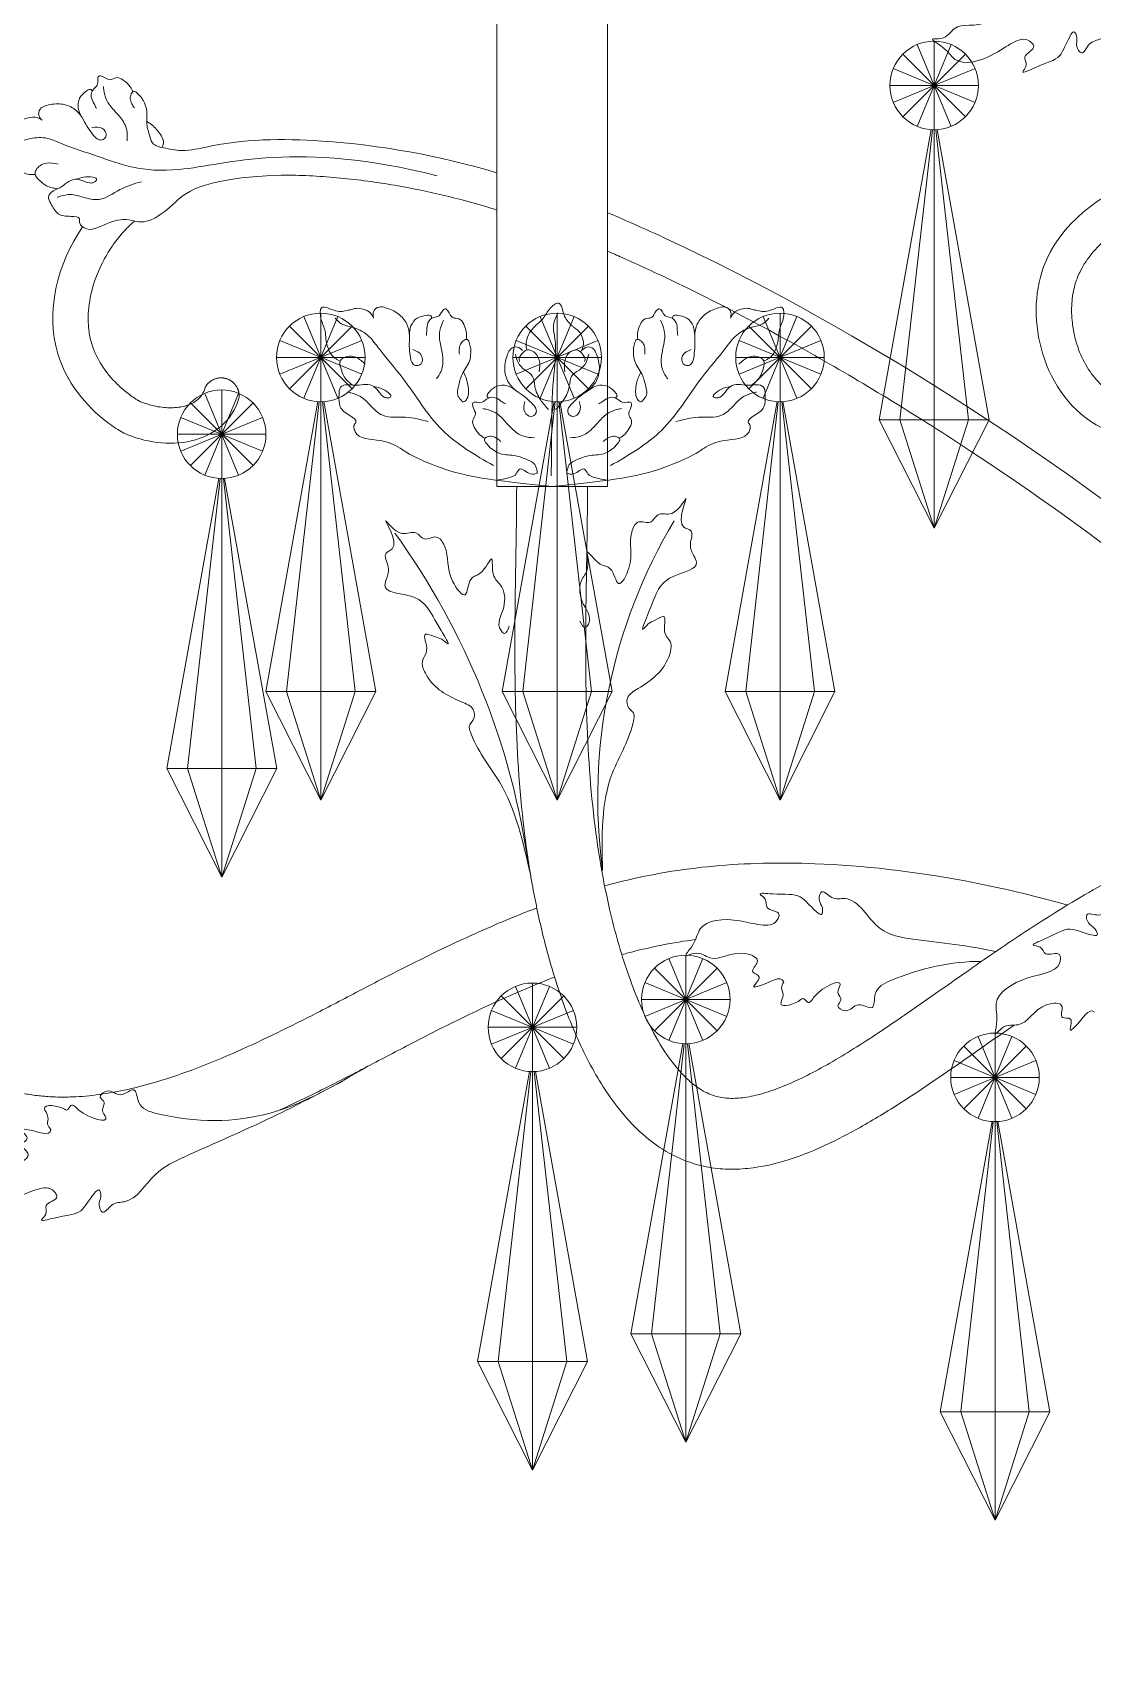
# Model space of a CAD drawing. Header units: inches. Extents: x 193287 to 241687, y 437648 to 550079.
# Drawn here: x 234353.9 to 234413.7, y 464696.6 to 464789 of the extents above; entities that cross this region are included whole.
import ezdxf

# ---------------------------------------------------------------- set-up
doc = ezdxf.new("R2010")
doc.units = ezdxf.units.IN
doc.header["$MEASUREMENT"] = 0
doc.linetypes.add('HIDDEN', pattern=[0.375, 0.25, -0.125])
doc.layers.add('CQ SPOT DETAIL DIMENSION', color=9, linetype='Continuous')
doc.layers.add('E-LITE-FIXT-NORM-CEILING', color=3, linetype='Continuous')
doc.layers.add('Glass', color=4, linetype='Continuous', lineweight=0)

# ---------------------------------------------------------------- blocks, each defined once
blk = doc.blocks.new('512')
at = {"layer": 'Glass', "lineweight": 0}
for p, q in [((34671.7, 853.33), (34671.7, 743.14)), ((34696.7, 743.14), (34696.7, 853.33)), ((34671.7, 743.14), (34696.7, 743.14))]:
    blk.add_line(p, q, dxfattribs=at)
at = {"layer": 'Glass', "color": 4, "lineweight": 0}
for p, q in [((34594.08, 824.43), (34601.73, 842.91)), ((34601.73, 824.43), (34594.08, 842.91)), ((34601.73, 842.91), (34594.08, 824.43)), ((34594.08, 842.91), (34601.73, 824.43)), ((34597.91, 823.67), (34597.91, 843.67)), ((34597.91, 843.67), (34597.91, 823.67)), ((34590.84, 826.6), (34604.98, 840.74)), ((34604.98, 826.6), (34590.84, 840.74)), ((34604.98, 840.74), (34590.84, 826.6)), ((34590.84, 840.74), (34604.98, 826.6)), ((34588.67, 829.85), (34607.15, 837.5)), ((34607.15, 829.85), (34588.67, 837.5)), ((34607.15, 837.5), (34588.67, 829.85)), ((34588.67, 837.5), (34607.15, 829.85)), ((34587.91, 833.67), (34607.91, 833.67)), ((34607.91, 833.67), (34587.91, 833.67)), ((34597.91, 823.67), (34597.91, 733.67)), ((34628.9, 763.02), (34636.55, 781.5)), ((34636.55, 763.02), (34628.9, 781.5)), ((34636.55, 781.5), (34628.9, 763.02)), ((34628.9, 781.5), (34636.55, 763.02)), ((34632.72, 762.26), (34632.72, 782.26)), ((34632.72, 782.26), (34632.72, 762.26)), ((34679.25, 763.02), (34686.91, 781.5)), ((34686.91, 763.02), (34679.25, 781.5)), ((34686.91, 781.5), (34679.25, 763.02)), ((34679.25, 781.5), (34686.91, 763.02)), ((34683.08, 762.26), (34683.08, 782.26)), ((34683.08, 782.26), (34683.08, 762.26)), ((34732.61, 763.02), (34740.27, 781.5)), ((34740.27, 763.02), (34732.61, 781.5)), ((34740.27, 781.5), (34732.61, 763.02)), ((34732.61, 781.5), (34740.27, 763.02)), ((34736.44, 762.26), (34736.44, 782.26)), ((34736.44, 782.26), (34736.44, 762.26)), ((34625.65, 765.19), (34639.8, 779.33)), ((34639.8, 765.19), (34625.65, 779.33)), ((34639.8, 779.33), (34625.65, 765.19)), ((34625.65, 779.33), (34639.8, 765.19)), ((34676.01, 765.19), (34690.15, 779.33)), ((34690.15, 765.19), (34676.01, 779.33)), ((34690.15, 779.33), (34676.01, 765.19)), ((34676.01, 779.33), (34690.15, 765.19)), ((34729.37, 765.19), (34743.51, 779.33)), ((34743.51, 765.19), (34729.37, 779.33)), ((34743.51, 779.33), (34729.37, 765.19)), ((34729.37, 779.33), (34743.51, 765.19)), ((34623.49, 768.44), (34641.96, 776.09)), ((34641.96, 768.44), (34623.49, 776.09)), ((34641.96, 776.09), (34623.49, 768.44)), ((34623.49, 776.09), (34641.96, 768.44)), ((34673.84, 768.44), (34692.32, 776.09)), ((34692.32, 768.44), (34673.84, 776.09)), ((34692.32, 776.09), (34673.84, 768.44)), ((34673.84, 776.09), (34692.32, 768.44)), ((34727.2, 768.44), (34745.68, 776.09)), ((34745.68, 768.44), (34727.2, 776.09)), ((34745.68, 776.09), (34727.2, 768.44)), ((34727.2, 776.09), (34745.68, 768.44)), ((34622.72, 772.26), (34642.72, 772.26)), ((34642.72, 772.26), (34622.72, 772.26)), ((34673.08, 772.26), (34693.08, 772.26)), ((34693.08, 772.26), (34673.08, 772.26)), ((34726.44, 772.26), (34746.44, 772.26)), ((34746.44, 772.26), (34726.44, 772.26)), ((34632.72, 762.26), (34632.72, 672.26)), ((34683.08, 762.26), (34683.08, 672.26)), ((34736.44, 762.26), (34736.44, 672.26)), ((34751.74, 747.83), (34765.89, 761.97)), ((34765.89, 747.83), (34751.74, 761.97)), ((34765.89, 761.97), (34751.74, 747.83)), ((34751.74, 761.97), (34765.89, 747.83)), ((34754.99, 745.66), (34762.64, 764.14)), ((34762.64, 745.66), (34754.99, 764.14)), ((34762.64, 764.14), (34754.99, 745.66)), ((34754.99, 764.14), (34762.64, 745.66)), ((34758.82, 744.9), (34758.82, 764.9)), ((34758.82, 764.9), (34758.82, 744.9)), ((34749.58, 751.07), (34768.05, 758.72)), ((34768.05, 751.07), (34749.58, 758.72)), ((34768.05, 758.72), (34749.58, 751.07)), ((34749.58, 758.72), (34768.05, 751.07)), ((34748.82, 754.9), (34768.82, 754.9)), ((34768.82, 754.9), (34748.82, 754.9)), ((34758.82, 744.9), (34758.82, 654.9)), ((34650.17, 618.03), (34657.82, 636.5)), ((34657.82, 618.03), (34650.17, 636.5)), ((34657.82, 636.5), (34650.17, 618.03)), ((34650.17, 636.5), (34657.82, 618.03)), ((34654, 617.26), (34654, 637.26)), ((34654, 637.26), (34654, 617.26)), ((34646.93, 620.19), (34661.07, 634.34)), ((34661.07, 620.19), (34646.93, 634.34)), ((34661.07, 634.34), (34646.93, 620.19)), ((34646.93, 634.34), (34661.07, 620.19)), ((34644.76, 623.44), (34663.24, 631.09)), ((34663.24, 623.44), (34644.76, 631.09)), ((34663.24, 631.09), (34644.76, 623.44)), ((34644.76, 631.09), (34663.24, 623.44)), ((34684.81, 611.74), (34692.47, 630.22)), ((34692.47, 611.74), (34684.81, 630.22)), ((34692.47, 630.22), (34684.81, 611.74)), ((34684.81, 630.22), (34692.47, 611.74)), ((34688.64, 610.98), (34688.64, 630.98)), ((34688.64, 630.98), (34688.64, 610.98)), ((34644, 627.26), (34664, 627.26)), ((34664, 627.26), (34644, 627.26)), ((34679.4, 617.15), (34697.88, 624.81)), ((34697.88, 617.15), (34679.4, 624.81)), ((34697.88, 624.81), (34679.4, 617.15)), ((34679.4, 624.81), (34697.88, 617.15)), ((34681.57, 613.91), (34695.71, 628.05)), ((34695.71, 613.91), (34681.57, 628.05)), ((34695.71, 628.05), (34681.57, 613.91)), ((34681.57, 628.05), (34695.71, 613.91)), ((34678.64, 620.98), (34698.64, 620.98)), ((34698.64, 620.98), (34678.64, 620.98)), ((34580.34, 600.43), (34588, 618.9)), ((34588, 600.43), (34580.34, 618.9)), ((34588, 618.9), (34580.34, 600.43)), ((34580.34, 618.9), (34588, 600.43)), ((34584.17, 599.67), (34584.17, 619.67)), ((34584.17, 619.67), (34584.17, 599.67)), ((34654, 617.26), (34654, 527.26)), ((34574.93, 605.84), (34593.41, 613.49)), ((34593.41, 605.84), (34574.93, 613.49)), ((34593.41, 613.49), (34574.93, 605.84)), ((34574.93, 613.49), (34593.41, 605.84)), ((34577.1, 602.59), (34591.24, 616.74)), ((34591.24, 602.59), (34577.1, 616.74)), ((34591.24, 616.74), (34577.1, 602.59)), ((34577.1, 616.74), (34591.24, 602.59)), ((34688.64, 610.98), (34688.64, 520.98)), ((34574.17, 609.67), (34594.17, 609.67)), ((34594.17, 609.67), (34574.17, 609.67)), ((34584.17, 599.67), (34584.17, 509.67))]:
    blk.add_line(p, q, dxfattribs=at)
for points in [[(34597.91, 733.67), (34585.5, 758.19), (34597.25, 823.69)], [(34590.16, 758.19), (34597.52, 823.68)], [(34597.91, 733.67), (34610.32, 758.19), (34598.56, 823.69)], [(34605.66, 758.19), (34598.3, 823.68)], [(34632.72, 672.26), (34620.31, 696.78), (34632.07, 762.29)], [(34624.97, 696.78), (34632.34, 762.27)], [(34632.72, 672.26), (34645.14, 696.78), (34633.38, 762.29)], [(34640.47, 696.78), (34633.11, 762.27)], [(34683.08, 672.26), (34670.67, 696.78), (34682.42, 762.29)], [(34675.33, 696.78), (34682.69, 762.27)], [(34683.08, 672.26), (34695.49, 696.78), (34683.74, 762.29)], [(34690.83, 696.78), (34683.47, 762.27)], [(34736.44, 672.26), (34724.03, 696.78), (34735.78, 762.29)], [(34728.69, 696.78), (34736.05, 762.27)], [(34736.44, 672.26), (34748.85, 696.78), (34737.1, 762.29)], [(34744.19, 696.78), (34736.83, 762.27)], [(34597.91, 758.19), (34585.5, 758.19), (34590.16, 758.19), (34597.91, 733.67)], [(34597.91, 758.19), (34610.32, 758.19), (34605.66, 758.19), (34597.91, 733.67)], [(34758.82, 654.9), (34746.4, 679.42), (34758.16, 744.92)], [(34751.07, 679.42), (34758.43, 744.9)], [(34758.82, 654.9), (34771.23, 679.42), (34759.47, 744.92)], [(34766.57, 679.42), (34759.2, 744.9)], [(34632.72, 696.78), (34620.31, 696.78), (34624.97, 696.78), (34632.72, 672.26)], [(34632.72, 696.78), (34645.14, 696.78), (34640.47, 696.78), (34632.72, 672.26)], [(34683.08, 696.78), (34670.67, 696.78), (34675.33, 696.78), (34683.08, 672.26)], [(34683.08, 696.78), (34695.49, 696.78), (34690.83, 696.78), (34683.08, 672.26)], [(34736.44, 696.78), (34724.03, 696.78), (34728.69, 696.78), (34736.44, 672.26)], [(34736.44, 696.78), (34748.85, 696.78), (34744.19, 696.78), (34736.44, 672.26)], [(34758.82, 679.42), (34746.4, 679.42), (34751.07, 679.42), (34758.82, 654.9)], [(34758.82, 679.42), (34771.23, 679.42), (34766.57, 679.42), (34758.82, 654.9)], [(34654, 527.26), (34641.58, 551.78), (34653.34, 617.29)], [(34646.25, 551.78), (34653.61, 617.27)], [(34654, 527.26), (34666.41, 551.78), (34654.65, 617.29)], [(34661.75, 551.78), (34654.38, 617.27)], [(34688.64, 520.98), (34676.23, 545.5), (34687.98, 611)], [(34680.89, 545.5), (34688.25, 610.99)], [(34688.64, 520.98), (34701.05, 545.5), (34689.3, 611)], [(34696.39, 545.5), (34689.03, 610.99)], [(34584.17, 509.67), (34571.76, 534.18), (34583.51, 599.69)], [(34576.42, 534.18), (34583.78, 599.67)], [(34584.17, 509.67), (34596.58, 534.18), (34584.83, 599.69)], [(34591.92, 534.18), (34584.56, 599.67)], [(34654, 551.78), (34641.58, 551.78), (34646.25, 551.78), (34654, 527.26)], [(34654, 551.78), (34666.41, 551.78), (34661.75, 551.78), (34654, 527.26)], [(34688.64, 545.5), (34676.23, 545.5), (34680.89, 545.5), (34688.64, 520.98)], [(34688.64, 545.5), (34701.05, 545.5), (34696.39, 545.5), (34688.64, 520.98)], [(34584.17, 534.18), (34571.76, 534.18), (34576.42, 534.18), (34584.17, 509.67)], [(34584.17, 534.18), (34596.58, 534.18), (34591.92, 534.18), (34584.17, 509.67)]]:
    blk.add_lwpolyline(points, dxfattribs=at)
for centre in [(34597.91, 833.67), (34632.72, 772.26), (34683.08, 772.26), (34736.44, 772.26), (34758.82, 754.9), (34654, 627.26), (34688.64, 620.98), (34584.17, 609.67)]:
    blk.add_circle(centre, 10, dxfattribs=at)
at = {"layer": 'Glass', "lineweight": 0}
for centre, radius, start, end in [((34551.71, 672.76), 122.19, 352.291, 30.8313), ((34855.04, 634.56), 167.09, 144.0745, 172.2185)]:
    blk.add_arc(centre, radius, start, end, dxfattribs=at)
for points in [[(34516.69, 880.03), (34528.98, 867.97), (34547.82, 855.42), (34554.5, 851.47), (34560.21, 844.21), (34562.87, 842.96), (34564.63, 841.01), (34565.72, 842.5), (34565.68, 844.45), (34566.37, 845.77), (34567.22, 844.84), (34569.54, 840.43), (34575.21, 837.66), (34577.85, 836.78), (34577.15, 838.22), (34577.4, 840.12), (34575.41, 842.55), (34575.89, 843.31), (34584.11, 840.93), (34593.21, 839.56), (34596.5, 842.73), (34598.31, 844.12), (34596.34, 844.3), (34593.39, 846.47), (34585.73, 848.15), (34583.67, 851.01), (34585.37, 852.7), (34584.41, 854.3), (34586.25, 855.97), (34585.03, 856.21), (34579.56, 857.22), (34579.56, 857.23)], [(34780.19, 821.15), (34780.27, 823.66), (34781.71, 826.44), (34783.14, 828.08), (34784.85, 830.44), (34785.44, 832.69), (34785.52, 833.44)], [(34799.52, 825.9), (34800.16, 827.17), (34799.58, 828.59), (34798.33, 829.17), (34795.06, 829.47), (34792.23, 828.44), (34790.37, 826.44), (34789.22, 824.39), (34787.98, 822.68), (34786.51, 821.4), (34785.61, 821.45), (34784.92, 822.36), (34785.75, 823.96), (34788.13, 824.18)], [(34772.38, 819.71), (34768.49, 819), (34762.7, 819.67)], [(34795.91, 810.34), (34797.13, 810.57), (34798.4, 811.02), (34800.1, 812.34), (34800.97, 813.67), (34800.74, 814.58), (34798.39, 816.14), (34795.75, 815.89)], [(34776.95, 811.94), (34781.82, 810.14), (34786.5, 807.92), (34790.11, 808.45), (34792.97, 809.04), (34795.26, 808.65), (34795.98, 808.42)], [(34643.83, 781.28), (34643.92, 782.69), (34645.14, 783.63), (34646.51, 783.49), (34649.48, 782.09), (34651.4, 779.78), (34651.99, 777.11), (34651.95, 774.76), (34652.15, 772.66), (34652.77, 770.81), (34653.58, 770.4), (34654.62, 770.83), (34654.72, 772.64), (34652.78, 774.03)], [(34724.58, 781.28), (34724.49, 782.69), (34723.27, 783.63), (34721.9, 783.49), (34718.93, 782.09), (34717.01, 779.78), (34716.42, 777.11), (34716.46, 774.76), (34716.25, 772.66), (34715.64, 770.81), (34714.83, 770.4), (34713.79, 770.83), (34713.69, 772.64), (34715.63, 774.03)], [(34635.25, 781.09), (34636.57, 779.87), (34639.04, 779.07), (34642.51, 777.31), (34644.88, 774.55), (34650.48, 767.57), (34659.44, 755.83), (34671, 747.82)], [(34658.09, 767.4), (34659.3, 769.6), (34659.46, 772.73), (34659.06, 774.87), (34658.78, 777.77), (34659.41, 780), (34659.72, 780.7)], [(34684.4, 745.51), (34684.29, 755.7), (34683.89, 767.28), (34683.58, 776.51), (34683.87, 779.41), (34683.24, 781.65), (34682.93, 782.34)], [(34733.16, 781.09), (34731.84, 779.87), (34729.37, 779.07), (34725.9, 777.31), (34723.53, 774.55), (34717.93, 767.57), (34708.97, 755.83), (34697.41, 747.82)], [(34710.32, 767.4), (34709.11, 769.6), (34708.95, 772.73), (34709.35, 774.87), (34709.63, 777.77), (34709, 780), (34708.69, 780.7)], [(34639.07, 766.03), (34638.12, 766.85), (34637.26, 767.88), (34636.47, 769.88), (34636.39, 771.47), (34637.05, 772.13), (34639.87, 772.29), (34642.01, 770.74)], [(34677.54, 773.83), (34676.35, 774.6), (34674.87, 774.18), (34674.17, 772.99), (34673.52, 769.77), (34674.25, 766.85), (34676.04, 764.79), (34677.95, 763.43), (34679.52, 762.01), (34680.64, 760.42), (34680.49, 759.53), (34679.52, 758.94), (34678.01, 759.94), (34678.05, 762.32)], [(34683.4, 760.46), (34681.63, 762.62), (34680.31, 765.76), (34679.82, 767.97), (34678.1, 769.4), (34676.53, 771.1), (34675.94, 773.02)], [(34685.01, 760.46), (34686.78, 762.62), (34688.1, 765.76), (34688.59, 767.97), (34690.31, 769.4), (34691.88, 771.1), (34692.47, 773.02)], [(34690.87, 773.83), (34692.06, 774.6), (34693.53, 774.18), (34694.24, 772.99), (34694.89, 769.77), (34694.16, 766.85), (34692.37, 764.79), (34690.46, 763.43), (34688.89, 762.01), (34687.77, 760.42), (34687.92, 759.53), (34688.89, 758.94), (34690.39, 759.94), (34690.36, 762.32)], [(34729.34, 766.03), (34730.29, 766.85), (34731.15, 767.88), (34731.94, 769.88), (34732.02, 771.47), (34731.36, 772.13), (34728.54, 772.29), (34726.39, 770.74)], [(34656.22, 757.81), (34651.12, 758.73), (34645.95, 759.18), (34643.11, 761.47), (34640.95, 763.42), (34638.77, 764.25), (34638.03, 764.41)], [(34712.19, 757.81), (34717.29, 758.73), (34722.46, 759.18), (34725.3, 761.47), (34727.46, 763.42), (34729.64, 764.25), (34730.38, 764.41)], [(34680.22, 754.11), (34677.74, 754.45), (34675.12, 756.18), (34673.64, 757.77), (34671.48, 759.73), (34669.3, 760.55), (34668.56, 760.71)], [(34688.19, 754.11), (34690.67, 754.45), (34693.29, 756.18), (34694.77, 757.77), (34696.93, 759.73), (34699.11, 760.55), (34699.85, 760.71)], [(34672.8, 656.37), (34670.61, 678.32), (34665.74, 690.63), (34665.73, 691.71), (34666.82, 693), (34667.17, 695.3), (34664.77, 697.47), (34657.87, 704.58), (34657.56, 708.11), (34658.74, 710.09), (34659.03, 713.72), (34660.94, 712.93), (34662.47, 712.07), (34663.69, 710.87), (34662.64, 714.07), (34656.35, 723.01), (34651.59, 726), (34652.19, 727.44), (34652.95, 729.99), (34652.92, 733.16), (34654.43, 733.95), (34653.92, 740.42), (34657.14, 737.04), (34660.29, 736.7), (34661.99, 735.06), (34664.68, 735.09), (34666.2, 732.83), (34666.85, 724.68), (34669.19, 721.23), (34671.05, 724.55), (34673.31, 725.57), (34676.34, 728.35), (34676.17, 724.77), (34677.41, 722.23), (34677.39, 717.15), (34676.01, 712.02), (34676.65, 711.3), (34677.95, 712.72)], [(34689.04, 655.27), (34696.1, 676.42), (34702.73, 687.88), (34702.91, 688.95), (34702.02, 690.38), (34702.02, 692.71), (34704.7, 694.5), (34712.59, 700.51), (34713.41, 703.96), (34712.53, 706.09), (34712.78, 709.73), (34710.77, 709.23), (34709.14, 708.6), (34707.76, 707.6), (34709.27, 710.61), (34716.8, 718.52), (34721.96, 720.77), (34721.58, 722.28), (34721.2, 724.92), (34721.7, 728.05), (34720.32, 729.06), (34721.79, 735.37), (34718.1, 732.51), (34714.94, 732.64), (34713.01, 731.27), (34710.35, 731.7), (34708.51, 729.69), (34706.67, 721.72), (34703.85, 718.65), (34702.5, 722.21), (34700.41, 723.56), (34697.83, 726.75), (34697.46, 723.19), (34695.87, 720.86), (34695.13, 715.83), (34695.74, 710.55), (34695.01, 709.94), (34693.93, 711.54)], [(34797.44, 597.93), (34798.13, 599.11), (34798.06, 600.72), (34798.87, 602.65), (34794.3, 602.49), (34793.85, 602.28), (34792.87, 603.32), (34791.06, 602.26), (34784.98, 600.66), (34785.75, 602.26), (34785.36, 604.08), (34786.24, 605.16), (34784.8, 606.58), (34781.59, 605.76), (34778.67, 606.85), (34777.52, 604.03), (34773.52, 601.53), (34747.89, 601.62), (34725.8, 612.19)], [(34731.46, 608.84), (34747.4, 600.71), (34767.03, 591.82), (34773.85, 587.69), (34780.79, 581.59), (34783.64, 580.84), (34785.72, 579.25), (34786.52, 580.92), (34786.13, 582.82), (34786.57, 584.25), (34787.57, 583.49), (34790.66, 579.57), (34796.74, 577.89), (34799.5, 577.51), (34798.54, 578.79), (34798.44, 580.71), (34796.05, 582.74), (34796.37, 583.57), (34804.89, 582.73), (34814.09, 583.05), (34816.75, 586.77), (34818.27, 588.46), (34816.3, 588.29), (34813, 589.87), (34805.16, 590.13), (34802.62, 592.56), (34803.98, 594.53), (34802.74, 595.93), (34804.25, 597.91), (34803, 597.92), (34797.44, 597.92), (34797.44, 597.93)]]:
    blk.add_spline(points, degree=3, dxfattribs=at)
for points, knots in [([(34787.13, 828.49), (34787.29, 828.84), (34787.7, 829.7), (34788.52, 831.08), (34788.03, 832.83), (34786.44, 833.72), (34787.19, 836.03), (34785.28, 835.69), (34784.2, 834.51), (34782.62, 835.75), (34780.48, 834.68), (34779.27, 833.34), (34778.91, 832.24)], [0, 0, 0, 0, 0.0394656, 0.0960233, 0.1563961, 0.1985681, 0.2681145, 0.2956501, 0.3591776, 0.4069329, 0.4608963, 0.5785866, 0.5785866, 0.5785866, 0.5785866]), ([(34778.55, 828.6), (34778.76, 828.89), (34779.2, 829.52), (34779.57, 830.66), (34779.4, 831.68), (34778.63, 832.68), (34777.69, 831.7), (34776.99, 831.04), (34776.32, 829.88), (34775.45, 827.95), (34776.01, 825.07), (34775.13, 822.54), (34774.52, 820.34), (34773.28, 819.98), (34772.32, 819.52), (34771.81, 820.68), (34772.32, 822.4), (34773.59, 823.89), (34774.74, 824.92), (34775.56, 825.44), (34775.75, 825.58)], [0, 0, 0, 0, 0.0366498, 0.077866, 0.1150907, 0.1429147, 0.1798508, 0.2189836, 0.2487915, 0.31256, 0.4292598, 0.5256373, 0.590663, 0.6346422, 0.6557233, 0.6803552, 0.734557, 0.8374592, 0.863381, 0.9037163, 0.9037163, 0.9037163, 0.9037163]), ([(34790.46, 826.57), (34790.77, 827.21), (34791.42, 828.52), (34791.13, 830.94), (34789.83, 832.05), (34788.58, 833.03), (34788.17, 832.58), (34788.04, 832.4)], [0, 0, 0, 0, 0.0711063, 0.1471174, 0.2193336, 0.2543196, 0.2746232, 0.2746232, 0.2746232, 0.2746232]), ([(34800.96, 813.59), (34801.06, 813.59), (34801.41, 813.58), (34802.21, 813.54), (34803.6, 813.82), (34805.06, 814.88), (34806.34, 816.23), (34807.49, 818.17), (34809.43, 819.2), (34817.34, 824.5), (34809.01, 823.2), (34805.97, 824.26), (34805.23, 825.6), (34803.85, 825.89), (34802.36, 826.48), (34800.64, 826.65), (34799.72, 826.04), (34799.36, 825.8)], [0.0428675, 0.0428675, 0.0428675, 0.0428675, 0.0538578, 0.0779195, 0.1232637, 0.19437, 0.254904, 0.3126025, 0.4135194, 0.4961387, 0.6068865, 0.7019697, 0.7259801, 0.762898, 0.8169574, 0.8837967, 0.9262415, 0.9262415, 0.9262415, 0.9262415]), ([(34762.7, 819.67), (34754.11, 821.67), (34731.18, 821.76), (34709.94, 817.86), (34696.7, 813.94)], [542.553571, 542.553571, 542.553571, 542.553571, 568.947659, 609.410208, 609.410208, 609.410208, 609.410208]), ([(34814.6, 823.47), (34811.43, 821.91), (34807.43, 820.2), (34802.13, 821.75), (34798.67, 822.17), (34793.57, 819.82), (34784.97, 817.21), (34770.38, 811.27), (34741.75, 821.39), (34710.18, 813.26)], [1.194154, 1.194154, 1.194154, 1.194154, 11.096911, 13.699219, 17.584649, 21.221582, 30.177256, 44.940579, 63.575574, 63.575574, 63.575574, 63.575574]), ([(34533.71, 762.98), (34535.65, 757.59), (34544.3, 751.87), (34563.97, 755.67), (34575.24, 771.75), (34575.58, 797.68), (34552.11, 816.01), (34520.99, 813.98), (34481.94, 785.7), (34432.08, 689.53), (34411.25, 596.8), (34396.95, 530.43)], [445.847246, 445.847246, 445.847246, 445.847246, 460.093666, 474.367338, 495.875307, 515.104636, 545.525369, 572.186582, 603.803263, 685.281331, 888.894073, 888.894073, 888.894073, 888.894073]), ([(34696.7, 805.58), (34703.99, 807.83), (34711.09, 809.58), (34722.27, 811.59), (34726.34, 812.17), (34732.52, 812.81), (34734.59, 812.99), (34738.77, 813.27), (34740.85, 813.37), (34743.75, 813.44), (34744.57, 813.45), (34745.39, 813.45)], [242.224045, 242.224045, 242.224045, 242.224045, 265.27277, 265.27277, 278.40084, 278.40084, 284.964875, 284.964875, 291.52891, 291.52891, 294.15775, 294.15775, 294.15775, 294.15775]), ([(34745.39, 813.45), (34764.12, 812.75), (34774.21, 801.38), (34779.44, 803.81), (34784.35, 803.09), (34788.62, 800.32), (34790.48, 801.96), (34791.06, 802.55), (34790.62, 804.07), (34793.41, 804.11), (34795.94, 804.27), (34797.18, 806.61), (34798.33, 808.64), (34796.71, 810.12), (34794.89, 810.66), (34793.47, 812.12), (34791.51, 812.72), (34789.89, 812.02), (34788.56, 811.53), (34787.61, 811.76), (34786.25, 812.97), (34789.86, 813.21), (34791.11, 812.68), (34791.54, 812.5)], [0.03516, 0.03516, 0.03516, 0.03516, 0.107313, 0.26663, 0.427361, 0.630375, 0.648892, 0.675838, 0.708228, 0.775603, 0.875393, 0.971157, 1.025676, 1.084765, 1.154067, 1.222499, 1.284009, 1.346412, 1.396873, 1.420259, 1.445046, 1.546016, 1.599623, 1.599623, 1.599623, 1.599623]), ([(34416.81, 582.83), (34417.87, 587.38), (34418.96, 591.92), (34422.92, 608.18), (34425.91, 619.84), (34435.53, 654.63), (34442.76, 677.55), (34453.68, 706.19), (34456.11, 712.28), (34460.29, 722.22), (34461.96, 726.1), (34465.41, 733.76), (34467.18, 737.56), (34472.71, 748.77), (34476.68, 756), (34485.43, 769.68), (34490.22, 776.13), (34497.77, 784.49), (34500.07, 786.85), (34505.59, 792.04), (34508.85, 794.77), (34515.59, 799.49), (34519.07, 801.49), (34524.36, 803.73), (34526.08, 804.34), (34529.6, 805.34), (34531.39, 805.72), (34535.95, 806.37), (34538.72, 806.46), (34543.02, 806.09), (34544.58, 805.84), (34547.13, 805.24), (34548.13, 804.95), (34550.11, 804.26), (34551.09, 803.86), (34554.14, 802.45), (34556.12, 801.26), (34559.69, 798.54), (34561.26, 797.01), (34563.56, 794.13), (34564.39, 792.81), (34565.26, 790.99), (34565.47, 790.52), (34565.88, 789.42), (34566.08, 788.78), (34566.41, 787.46), (34566.55, 786.78), (34566.85, 784.68), (34566.92, 783.22), (34566.77, 780.24), (34566.56, 778.73), (34565.98, 776.17), (34565.66, 775.1), (34564.69, 772.44), (34563.93, 770.92), (34562.15, 768.18), (34561.13, 766.97), (34559.28, 765.3), (34558.53, 764.73), (34557.09, 763.82), (34556.41, 763.45), (34554.96, 762.8), (34554.18, 762.51), (34552.24, 761.93), (34551.06, 761.7), (34548.79, 761.49), (34547.7, 761.52), (34545.78, 761.79), (34544.95, 762.04), (34543.81, 762.56), (34543.42, 762.79), (34542.74, 763.32), (34542.44, 763.61), (34541.9, 764.3), (34541.65, 764.71), (34541.36, 765.37), (34541.3, 765.53), (34541.24, 765.69)], [55.541878, 55.541878, 55.541878, 55.541878, 69.634849, 69.634849, 106.022669, 106.022669, 178.798307, 178.798307, 198.582676, 198.582676, 211.264039, 211.264039, 223.945403, 223.945403, 249.308129, 249.308129, 274.670856, 274.670856, 285.154329, 285.154329, 298.764888, 298.764888, 312.375447, 312.375447, 318.854776, 318.854776, 325.334106, 325.334106, 335.293095, 335.293095, 341.080331, 341.080331, 344.876463, 344.876463, 348.672595, 348.672595, 356.847181, 356.847181, 365.021767, 365.021767, 371.378146, 371.378146, 373.60577, 373.60577, 376.469243, 376.469243, 379.332715, 379.332715, 385.059661, 385.059661, 390.786606, 390.786606, 394.97397, 394.97397, 401.670699, 401.670699, 408.367427, 408.367427, 412.418103, 412.418103, 415.637371, 415.637371, 418.856638, 418.856638, 423.501748, 423.501748, 428.146857, 428.146857, 432.791966, 432.791966, 435.91688, 435.91688, 439.041794, 439.041794, 442.166708, 442.166708, 443.046827, 443.046827, 443.046827, 443.046827]), ([(34671.7, 804.94), (34666.06, 802.59), (34587.42, 767.15), (34467.61, 682.71), (34416.81, 582.83)], [634.214702, 634.214702, 634.214702, 634.214702, 650.425727, 854.038468, 854.038468, 854.038468, 854.038468]), ([(34778.51, 803.06), (34778.62, 802.96), (34778.74, 802.85), (34779.8, 801.88), (34780.69, 800.97), (34782.36, 799.03), (34783.13, 798.01), (34784.65, 795.73), (34785.38, 794.44), (34786.94, 791.22), (34787.67, 789.22), (34788.67, 785.24), (34788.94, 783.25), (34788.99, 780.24), (34788.92, 779.16), (34788.71, 777.61), (34788.62, 777.1), (34788.39, 776.1), (34788.26, 775.61), (34787.61, 773.57), (34786.87, 772), (34784.95, 768.98), (34783.76, 767.53), (34781.74, 765.54), (34781.01, 764.91), (34779.49, 763.71), (34778.7, 763.16), (34777.5, 762.42), (34777.74, 762.57), (34777.38, 762.37)], [335.152156, 335.152156, 335.152156, 335.152156, 335.719324, 335.719324, 340.397523, 340.397523, 345.075722, 345.075722, 350.323411, 350.323411, 357.863653, 357.863653, 365.403895, 365.403895, 369.781172, 369.781172, 371.96981, 371.96981, 374.158449, 374.158449, 381.264171, 381.264171, 388.369893, 388.369893, 392.011183, 392.011183, 395.652472, 395.652472, 397.473117, 397.473117, 397.473117, 397.473117]), ([(34781.15, 755.29), (34782.1, 755.83), (34788.81, 760.17), (34800.47, 775.28), (34795.95, 793.41), (34790.24, 801.76)], [457.040727, 457.040727, 457.040727, 457.040727, 461.019702, 480.249032, 509.414255, 509.414255, 509.414255, 509.414255]), ([(34423.94, 579.2), (34433.24, 597.49), (34444.66, 615.11), (34475.92, 655.71), (34497.29, 677.85), (34542.46, 717.83), (34566.27, 735.68), (34601.5, 758.91), (34613.38, 766.16), (34636.28, 779.16), (34647.3, 784.9), (34661.3, 791.6), (34664.89, 793.26), (34669.51, 795.3), (34670.61, 795.78), (34671.7, 796.25)], [0, 0, 0, 0, 38.315874, 38.315874, 92.678183, 92.678183, 147.040492, 147.040492, 175.292221, 175.292221, 203.54395, 203.54395, 213.62342, 213.62342, 216.814403, 216.814403, 216.814403, 216.814403]), ([(34636.36, 771.39), (34636.26, 771.44), (34635.96, 771.61), (34635.25, 771.98), (34634.19, 772.93), (34633.47, 774.58), (34633.05, 776.39), (34633.04, 778.65), (34631.89, 780.52), (34631.61, 784.62), (34635.38, 782.33), (34637.49, 782.72), (34638.99, 783.09), (34640.09, 783.46), (34641.67, 783.21), (34643.24, 782.49), (34643.72, 781.5), (34643.91, 781.11)], [0.0428675, 0.0428675, 0.0428675, 0.0428675, 0.0538578, 0.0779195, 0.1232637, 0.19437, 0.254904, 0.3126025, 0.4135194, 0.4961387, 0.6068865, 0.7019697, 0.7259801, 0.762898, 0.8169574, 0.8837967, 0.9262415, 0.9262415, 0.9262415, 0.9262415]), ([(34689.93, 773.96), (34689.95, 774.07), (34690, 774.41), (34690.12, 775.2), (34689.98, 776.62), (34689.09, 778.18), (34687.88, 779.6), (34686.07, 780.94), (34685.25, 782.98), (34682.12, 785.64), (34681.72, 781.25), (34680.15, 779.79), (34678.96, 778.8), (34678.01, 778.14), (34677.27, 776.72), (34676.92, 775.03), (34677.43, 774.05), (34677.63, 773.67)], [0.0428675, 0.0428675, 0.0428675, 0.0428675, 0.0538578, 0.0779195, 0.1232637, 0.19437, 0.254904, 0.3126025, 0.4135194, 0.4961387, 0.6068865, 0.7019697, 0.7259801, 0.762898, 0.8169574, 0.8837967, 0.9262415, 0.9262415, 0.9262415, 0.9262415]), ([(34732.05, 771.39), (34732.15, 771.44), (34732.45, 771.61), (34733.16, 771.98), (34734.22, 772.93), (34734.94, 774.58), (34735.36, 776.39), (34735.37, 778.65), (34736.52, 780.52), (34736.8, 784.62), (34733.03, 782.33), (34730.92, 782.72), (34729.41, 783.09), (34728.32, 783.46), (34726.74, 783.21), (34725.17, 782.49), (34724.69, 781.5), (34724.5, 781.11)], [0.0428675, 0.0428675, 0.0428675, 0.0428675, 0.0538578, 0.0779195, 0.1232637, 0.19437, 0.254904, 0.3126025, 0.4135194, 0.4961387, 0.6068865, 0.7019697, 0.7259801, 0.762898, 0.8169574, 0.8837967, 0.9262415, 0.9262415, 0.9262415, 0.9262415]), ([(34651.98, 777.27), (34652.03, 777.98), (34652.14, 779.44), (34653.62, 781.37), (34655.3, 781.68), (34656.88, 781.89), (34656.99, 781.29), (34657.02, 781.07)], [0, 0, 0, 0, 0.0711063, 0.1471174, 0.2193336, 0.2543196, 0.2746232, 0.2746232, 0.2746232, 0.2746232]), ([(34655.83, 777.24), (34655.86, 777.63), (34655.95, 778.57), (34655.94, 780.17), (34657.24, 781.44), (34659.07, 781.4), (34659.59, 783.77), (34661.07, 782.51), (34661.4, 780.95), (34663.39, 781.22), (34664.7, 779.21), (34665.06, 777.44), (34664.81, 776.32)], [0, 0, 0, 0, 0.0394656, 0.0960233, 0.1563961, 0.1985681, 0.2681145, 0.2956501, 0.3591776, 0.4069329, 0.4608963, 0.5785866, 0.5785866, 0.5785866, 0.5785866]), ([(34712.58, 777.24), (34712.55, 777.63), (34712.46, 778.57), (34712.47, 780.17), (34711.17, 781.44), (34709.34, 781.4), (34708.82, 783.77), (34707.34, 782.51), (34707.01, 780.95), (34705.02, 781.22), (34703.71, 779.21), (34703.35, 777.44), (34703.6, 776.32)], [0, 0, 0, 0, 0.0394656, 0.0960233, 0.1563961, 0.1985681, 0.2681145, 0.2956501, 0.3591776, 0.4069329, 0.4608963, 0.5785866, 0.5785866, 0.5785866, 0.5785866]), ([(34716.43, 777.27), (34716.38, 777.98), (34716.27, 779.44), (34714.79, 781.37), (34713.11, 781.68), (34711.53, 781.89), (34711.42, 781.29), (34711.39, 781.07)], [0, 0, 0, 0, 0.0711063, 0.1471174, 0.2193336, 0.2543196, 0.2746232, 0.2746232, 0.2746232, 0.2746232]), ([(34663.28, 772.99), (34663.25, 773.35), (34663.19, 774.12), (34663.44, 775.28), (34664.1, 776.08), (34665.28, 776.55), (34665.59, 775.23), (34665.86, 774.3), (34665.85, 772.96), (34665.63, 770.86), (34663.68, 768.66), (34663.16, 766.03), (34662.58, 763.82), (34663.46, 762.89), (34664.05, 762.01), (34665.08, 762.75), (34665.52, 764.49), (34665.17, 766.42), (34664.7, 767.88), (34664.26, 768.75), (34664.17, 768.97)], [0, 0, 0, 0, 0.0366498, 0.077866, 0.1150907, 0.1429147, 0.1798508, 0.2189836, 0.2487915, 0.31256, 0.4292598, 0.5256373, 0.590663, 0.6346422, 0.6557233, 0.6803552, 0.734557, 0.8374592, 0.863381, 0.9037163, 0.9037163, 0.9037163, 0.9037163]), ([(34705.13, 772.99), (34705.16, 773.35), (34705.22, 774.12), (34704.97, 775.28), (34704.31, 776.08), (34703.13, 776.55), (34702.82, 775.23), (34702.55, 774.3), (34702.56, 772.96), (34702.78, 770.86), (34704.73, 768.66), (34705.25, 766.03), (34705.83, 763.82), (34704.95, 762.89), (34704.36, 762.01), (34703.33, 762.75), (34702.89, 764.49), (34703.24, 766.42), (34703.71, 767.88), (34704.15, 768.75), (34704.24, 768.97)], [0, 0, 0, 0, 0.0366498, 0.077866, 0.1150907, 0.1429147, 0.1798508, 0.2189836, 0.2487915, 0.31256, 0.4292598, 0.5256373, 0.590663, 0.6346422, 0.6557233, 0.6803552, 0.734557, 0.8374592, 0.863381, 0.9037163, 0.9037163, 0.9037163, 0.9037163]), ([(34676.88, 771.32), (34676.52, 771.91), (34677.2, 772.85), (34678.28, 774.15), (34680.18, 773.77), (34681.63, 771.76), (34681.42, 769.92), (34681.32, 769.03)], [2.782984, 2.782984, 2.782984, 2.782984, 4.740972, 6.332205, 7.263375, 10.088031, 12.734906, 12.734906, 12.734906, 12.734906]), ([(34691.53, 771.32), (34691.89, 771.91), (34691.21, 772.85), (34690.13, 774.15), (34688.23, 773.77), (34686.78, 771.76), (34686.99, 769.92), (34687.09, 769.03)], [2.782984, 2.782984, 2.782984, 2.782984, 4.740972, 6.332205, 7.263375, 10.088031, 12.734906, 12.734906, 12.734906, 12.734906]), ([(34684.2, 743.14), (34666.87, 744.69), (34652.93, 749.28), (34649.96, 752.06), (34645.37, 753.92), (34640.28, 753.7), (34639.51, 756.06), (34639.3, 756.86), (34640.45, 757.94), (34638.06, 759.39), (34635.96, 760.81), (34636.09, 763.46), (34636.12, 765.8), (34638.26, 766.24), (34640.11, 765.79), (34642.07, 766.33), (34644.07, 765.85), (34645.11, 764.43), (34646, 763.34), (34646.94, 763.06), (34648.73, 763.41), (34645.74, 765.45), (34644.39, 765.62), (34643.92, 765.68)], [0.03516, 0.03516, 0.03516, 0.03516, 0.107313, 0.26663, 0.427361, 0.630375, 0.648892, 0.675838, 0.708228, 0.775603, 0.875393, 0.971157, 1.025676, 1.084765, 1.154067, 1.222499, 1.284009, 1.346412, 1.396873, 1.420259, 1.445046, 1.546016, 1.599623, 1.599623, 1.599623, 1.599623]), ([(34675.92, 764.89), (34675.32, 765.27), (34674.08, 766.06), (34671.64, 766.02), (34670.4, 764.85), (34669.29, 763.7), (34669.71, 763.26), (34669.86, 763.1)], [0, 0, 0, 0, 0.0711063, 0.1471174, 0.2193336, 0.2543196, 0.2746232, 0.2746232, 0.2746232, 0.2746232]), ([(34684.2, 743.14), (34701.54, 744.69), (34715.48, 749.28), (34718.45, 752.06), (34723.04, 753.92), (34728.13, 753.7), (34728.9, 756.06), (34729.11, 756.86), (34727.96, 757.94), (34730.35, 759.39), (34732.45, 760.81), (34732.32, 763.46), (34732.29, 765.8), (34730.15, 766.24), (34728.3, 765.79), (34726.34, 766.33), (34724.34, 765.85), (34723.3, 764.43), (34722.41, 763.34), (34721.47, 763.06), (34719.68, 763.41), (34722.67, 765.45), (34724.02, 765.62), (34724.49, 765.68)], [0.03516, 0.03516, 0.03516, 0.03516, 0.107313, 0.26663, 0.427361, 0.630375, 0.648892, 0.675838, 0.708228, 0.775603, 0.875393, 0.971157, 1.025676, 1.084765, 1.154067, 1.222499, 1.284009, 1.346412, 1.396873, 1.420259, 1.445046, 1.546016, 1.599623, 1.599623, 1.599623, 1.599623]), ([(34692.49, 764.89), (34693.09, 765.27), (34694.33, 766.06), (34696.77, 766.02), (34698.01, 764.85), (34699.12, 763.7), (34698.7, 763.26), (34698.54, 763.1)], [0, 0, 0, 0, 0.0711063, 0.1471174, 0.2193336, 0.2543196, 0.2746232, 0.2746232, 0.2746232, 0.2746232]), ([(34777.38, 762.37), (34777.22, 762.29), (34777.05, 762.22), (34776.13, 761.86), (34775.35, 761.61), (34773.38, 761.12), (34772.19, 760.95), (34769.9, 760.86), (34768.82, 760.93), (34766.92, 761.3), (34766.11, 761.58), (34764.99, 762.16), (34764.61, 762.42), (34763.95, 762.98), (34763.67, 763.28), (34763.16, 764), (34762.93, 764.41), (34762.68, 765.09), (34762.62, 765.25), (34762.57, 765.42)], [397.473117, 397.473117, 397.473117, 397.473117, 398.215455, 398.215455, 401.434723, 401.434723, 406.079832, 406.079832, 410.724941, 410.724941, 415.370051, 415.370051, 418.494965, 418.494965, 421.619878, 421.619878, 424.744792, 424.744792, 425.624911, 425.624911, 425.624911, 425.624911]), ([(34673.66, 761.78), (34673.32, 761.98), (34672.51, 762.48), (34671.23, 763.44), (34669.44, 763.14), (34668.38, 761.65), (34666.17, 762.64), (34666.3, 760.7), (34667.36, 759.51), (34665.96, 758.07), (34666.8, 755.82), (34668.01, 754.48), (34669.06, 754.01)], [0, 0, 0, 0, 0.0394656, 0.0960233, 0.1563961, 0.1985681, 0.2681145, 0.2956501, 0.3591776, 0.4069329, 0.4608963, 0.5785866, 0.5785866, 0.5785866, 0.5785866]), ([(34694.75, 761.78), (34695.09, 761.98), (34695.89, 762.48), (34697.18, 763.44), (34698.97, 763.14), (34700.03, 761.65), (34702.24, 762.64), (34702.11, 760.7), (34701.05, 759.51), (34702.45, 758.07), (34701.61, 755.82), (34700.4, 754.48), (34699.35, 754.01)], [0, 0, 0, 0, 0.0394656, 0.0960233, 0.1563961, 0.1985681, 0.2681145, 0.2956501, 0.3591776, 0.4069329, 0.4608963, 0.5785866, 0.5785866, 0.5785866, 0.5785866]), ([(34754.92, 763.07), (34756.6, 757.6), (34764.95, 751.46), (34776.3, 753.08), (34780.97, 755.2), (34781.15, 755.29)], [428.425331, 428.425331, 428.425331, 428.425331, 442.671751, 456.945423, 457.040727, 457.040727, 457.040727, 457.040727]), ([(34672.64, 753.26), (34672.37, 753.5), (34671.79, 754.01), (34670.71, 754.5), (34669.67, 754.44), (34668.59, 753.78), (34669.47, 752.74), (34670.05, 751.97), (34671.13, 751.18), (34672.96, 750.11), (34675.88, 750.37), (34678.31, 749.23), (34680.43, 748.38), (34680.66, 747.11), (34681.01, 746.12), (34679.8, 745.73), (34678.15, 746.41), (34676.8, 747.84), (34675.9, 745.11), (34671.7, 744.51), (34671.7, 744.51)], [0, 0, 0, 0, 0.0366498, 0.077866, 0.1150907, 0.1429147, 0.1798508, 0.2189836, 0.2487915, 0.31256, 0.4292598, 0.5256373, 0.590663, 0.6346422, 0.6557233, 0.6803552, 0.734557, 0.8374592, 0.863381, 0.9037163, 0.9037163, 0.9037163, 0.9037163]), ([(34695.77, 753.26), (34696.04, 753.5), (34696.62, 754.01), (34697.7, 754.5), (34698.74, 754.44), (34699.82, 753.78), (34698.94, 752.74), (34698.36, 751.97), (34697.27, 751.18), (34695.45, 750.11), (34692.53, 750.37), (34690.1, 749.23), (34687.98, 748.38), (34687.75, 747.11), (34687.4, 746.12), (34688.61, 745.73), (34690.26, 746.41), (34691.61, 747.84), (34692.51, 745.11), (34696.7, 744.51), (34696.7, 744.51)], [0, 0, 0, 0, 0.0366498, 0.077866, 0.1150907, 0.1429147, 0.1798508, 0.2189836, 0.2487915, 0.31256, 0.4292598, 0.5256373, 0.590663, 0.6346422, 0.6557233, 0.6803552, 0.734557, 0.8374592, 0.863381, 0.9037163, 0.9037163, 0.9037163, 0.9037163]), ([(34676.2, 743.13), (34676.21, 735.47), (34676.39, 727.43), (34676.63, 710.87), (34676.69, 702.34), (34676.22, 685.1), (34675.7, 676.39), (34674.22, 664.02), (34673.68, 660.32), (34672.5, 653.63), (34671.9, 650.65), (34670.07, 642.75), (34668.7, 637.87), (34665.54, 628.71), (34663.74, 624.43), (34660.47, 618.17), (34659.08, 615.89), (34656.23, 611.97), (34654.78, 610.32), (34652.37, 608.13), (34651.41, 607.41), (34649.9, 606.49), (34649.33, 606.2), (34648.23, 605.72), (34647.69, 605.53), (34646.56, 605.23), (34645.97, 605.11), (34644.35, 604.92), (34643.26, 604.9), (34640.87, 605.09), (34639.56, 605.3), (34636.76, 605.97), (34635.27, 606.43), (34630.73, 608.09), (34627.49, 609.6), (34620.63, 613.31), (34617.01, 615.51), (34609.49, 620.36), (34605.6, 623.02), (34597.6, 628.58), (34593.51, 631.48), (34584.46, 637.78), (34579.48, 641.19), (34569.39, 647.7), (34564.28, 650.8), (34553.93, 656.39), (34548.7, 658.88), (34541, 661.81), (34538.56, 662.63), (34534.53, 663.78), (34532.94, 664.19), (34529.75, 664.88), (34528.15, 665.17), (34523.39, 665.86), (34520.24, 666.09), (34511.86, 666.14), (34506.68, 665.55), (34496.64, 663.31), (34491.76, 661.65), (34482.35, 657.45), (34477.81, 654.91), (34469.07, 649.1), (34464.87, 645.83), (34453.06, 635.42), (34445.9, 627.49), (34432.8, 610.36), (34426.86, 601.16), (34419.54, 588.09), (34417.59, 584.42), (34413.9, 577.05), (34412.15, 573.34), (34407.2, 562.2), (34404.28, 554.72), (34396.61, 532.21), (34392.95, 517.11), (34389.23, 493.58), (34388.31, 485.06), (34387.76, 476.42), (34387.75, 476.21), (34387.73, 476.01)], [12.066064, 12.066064, 12.066064, 12.066064, 34.975803, 34.975803, 57.885543, 57.885543, 80.795283, 80.795283, 90.639519, 90.639519, 98.65616, 98.65616, 112.03446, 112.03446, 125.412759, 125.412759, 134.3893, 134.3893, 143.365841, 143.365841, 149.500172, 149.500172, 153.269093, 153.269093, 157.019693, 157.019693, 160.770293, 160.770293, 166.767645, 166.767645, 172.764997, 172.764997, 178.762349, 178.762349, 190.012382, 190.012382, 201.262415, 201.262415, 212.512448, 212.512448, 223.762481, 223.762481, 236.890654, 236.890654, 250.018827, 250.018827, 263.147, 263.147, 269.157444, 269.157444, 273.05409, 273.05409, 276.950736, 276.950736, 284.744029, 284.744029, 297.918738, 297.918738, 311.093447, 311.093447, 324.268155, 324.268155, 337.442864, 337.442864, 362.828777, 362.828777, 388.21469, 388.21469, 398.031388, 398.031388, 407.848087, 407.848087, 427.481483, 427.481483, 466.748276, 466.748276, 489.201417, 489.201417, 489.744493, 489.744493, 489.744493, 489.744493]), ([(34692.2, 743.14), (34692.21, 735.7), (34692.39, 727.7), (34692.63, 710.91), (34692.69, 702.13), (34692.2, 684.12), (34691.64, 674.89), (34690.03, 661.51), (34689.43, 657.43), (34688.03, 649.62), (34687.26, 645.9), (34685.46, 638.5), (34684.44, 634.82), (34681.87, 626.77), (34680.26, 622.45), (34676.59, 614.26), (34674.53, 610.39), (34670.55, 604.33), (34668.76, 601.99), (34664.83, 597.72), (34662.68, 595.79), (34659.08, 593.31), (34657.79, 592.54), (34655.56, 591.44), (34654.65, 591.05), (34652.92, 590.41), (34652.1, 590.15), (34650.45, 589.7), (34649.62, 589.52), (34647.11, 589.09), (34645.43, 588.95), (34642.09, 588.92), (34640.42, 589.04), (34635.66, 589.68), (34632.59, 590.46), (34626.47, 592.55), (34623.43, 593.85), (34617.33, 596.85), (34614.26, 598.55), (34608.09, 602.23), (34604.97, 604.21), (34596.57, 609.77), (34591.23, 613.51), (34583.86, 618.69), (34581.86, 620.09), (34579.85, 621.49)], [12.066064, 12.066064, 12.066064, 12.066064, 35.045871, 35.045871, 58.025679, 58.025679, 81.005486, 81.005486, 91.062369, 91.062369, 100.206169, 100.206169, 109.34997, 109.34997, 120.626864, 120.626864, 131.903758, 131.903758, 139.872314, 139.872314, 147.840869, 147.840869, 151.969866, 151.969866, 154.663642, 154.663642, 156.999198, 156.999198, 159.334755, 159.334755, 164.005869, 164.005869, 168.676982, 168.676982, 177.462469, 177.462469, 186.247956, 186.247956, 195.033443, 195.033443, 203.81893, 203.81893, 218.58395, 218.58395, 224.061482, 224.061482, 224.061482, 224.061482]), ([(34687.65, 647.93), (34692.19, 646.22), (34696.82, 644.29), (34704.5, 640.83), (34707.43, 639.46), (34712.81, 636.86), (34715.23, 635.66), (34719.26, 633.62), (34720.84, 632.81), (34724.04, 631.16), (34725.66, 630.31), (34730.57, 627.74), (34733.92, 625.99), (34743.21, 621.21), (34749.27, 618.2), (34761.42, 612.83), (34767.52, 610.46), (34777.9, 607.37), (34782.23, 606.38), (34788.51, 605.52), (34790.55, 605.33), (34793.86, 605.21), (34795.15, 605.2), (34797.51, 605.29), (34798.59, 605.36), (34800.76, 605.59), (34801.83, 605.73), (34805.04, 606.28), (34807.17, 606.78), (34813.54, 608.69), (34817.71, 610.5), (34825.6, 614.93), (34829.33, 617.55), (34834.62, 622.03), (34836.41, 623.7), (34840.19, 627.62), (34842.12, 629.88), (34845.61, 634.55), (34847.18, 636.96), (34851.03, 643.7), (34853.02, 648.18), (34856.29, 657.64), (34857.56, 662.61), (34859.51, 673.01), (34860.2, 678.44), (34861.15, 689.7), (34861.41, 695.53), (34861.75, 711.27), (34861.61, 721.44), (34861.5, 735.63), (34861.47, 739.36), (34861.47, 743.14)], [536.15559, 536.15559, 536.15559, 536.15559, 552.857715, 552.857715, 562.81709, 562.81709, 570.649133, 570.649133, 575.565086, 575.565086, 580.48104, 580.48104, 590.312947, 590.312947, 607.418407, 607.418407, 624.523867, 624.523867, 637.189109, 637.189109, 643.465745, 643.465745, 647.569492, 647.569492, 651.102038, 651.102038, 654.634584, 654.634584, 661.699676, 661.699676, 676.15051, 676.15051, 690.601343, 690.601343, 698.606201, 698.606201, 708.743144, 708.743144, 718.880087, 718.880087, 736.214246, 736.214246, 753.548405, 753.548405, 770.882565, 770.882565, 788.216724, 788.216724, 816.38534, 816.38534, 826.32931, 826.32931, 826.32931, 826.32931]), ([(34567.82, 648.59), (34575.56, 650.79), (34583.28, 652.6), (34602.57, 656.22), (34613.99, 657.52), (34628.81, 658.08), (34632.71, 658.11), (34644.13, 657.84), (34651.36, 657.18), (34663.12, 655.2), (34667.72, 654.18), (34672.34, 652.92)], [399.52683, 399.52683, 399.52683, 399.52683, 423.201651, 423.201651, 459.538393, 459.538393, 472.869725, 472.869725, 499.532388, 499.532388, 517.031612, 517.031612, 517.031612, 517.031612]), ([(34520.23, 649.99), (34528.31, 650.89), (34536.54, 647.55), (34548.67, 643.48), (34556.16, 649.62), (34560.36, 645.68), (34563.97, 647.28), (34563.21, 644.12), (34561.66, 643.72), (34560.63, 641.5), (34564.07, 642.15), (34567.73, 644.07), (34570.84, 641.63), (34576.74, 639.42), (34573.48, 639.37), (34573.03, 636.53), (34569.67, 638.4), (34568.82, 633.56), (34577.56, 632.9), (34585.11, 627.77), (34583.3, 623.21), (34584.54, 618.52), (34582.06, 621.96), (34577.18, 620.55), (34575.21, 626.21), (34568.01, 626.77), (34569.92, 622.53), (34566.03, 623.64), (34567.86, 619.53), (34564.59, 622.32), (34563.07, 625.6), (34561.67, 624.38), (34561.67, 624.38)], [20.278106, 20.278106, 20.278106, 20.278106, 39.163762, 46.947377, 57.384524, 60.329366, 62.950947, 64.801628, 66.745221, 68.240846, 69.499684, 74.483157, 80.792818, 83.575364, 85.174144, 87.095069, 90.232653, 91.125025, 99.684356, 108.889816, 113.462346, 115.734049, 117.707557, 121.370252, 129.214752, 132.730157, 135.125283, 136.99709, 139.483854, 140.727886, 146.285697, 146.2933, 146.2933, 146.2933, 146.2933]), ([(34584.01, 638.07), (34590.08, 639.46), (34598.92, 640.27), (34611.56, 642.23), (34615.4, 651.11), (34620.94, 649.55), (34623.41, 652.63), (34624.19, 649.47), (34623, 648.4), (34623.09, 645.95), (34625.85, 648.11), (34628.22, 651.5), (34632.11, 650.76), (34638.36, 651.51), (34635.49, 649.96), (34636.39, 647.23), (34632.55, 647.35), (34634.02, 642.67), (34642.08, 646.09), (34651.15, 645), (34651.64, 640.12), (34654.89, 636.52), (34651.11, 638.44), (34647.41, 634.95), (34643.07, 639.07), (34636.42, 636.26), (34640.06, 633.37), (34636.1, 632.57), (34639.61, 629.75), (34635.42, 630.74), (34632.57, 632.95), (34631.88, 631.22), (34631.88, 631.22)], [20.278106, 20.278106, 20.278106, 20.278106, 39.163762, 46.947377, 57.384524, 60.329366, 62.950947, 64.801628, 66.745221, 68.240846, 69.499684, 74.483157, 80.792818, 83.575364, 85.174144, 87.095069, 90.232653, 91.125025, 99.684356, 108.889816, 113.462346, 115.734049, 117.707557, 121.370252, 129.214752, 132.730157, 135.125283, 136.99709, 139.483854, 140.727886, 146.285697, 146.2933, 146.2933, 146.2933, 146.2933]), ([(34651.8, 640.82), (34656.91, 640.12), (34661.88, 639.13), (34667.43, 637.67), (34667.94, 637.54), (34668.46, 637.39)], [493.9309, 493.9309, 493.9309, 493.9309, 515.313077, 515.313077, 517.490886, 517.490886, 517.490886, 517.490886]), ([(34631.88, 631.22), (34632.13, 630.8), (34632.66, 629.87), (34631.62, 628.28), (34633.77, 624.96), (34629.1, 626.19), (34627.39, 627.84), (34626.27, 625.76), (34624.28, 629.77), (34617.58, 632.51), (34620.23, 628.73), (34618.32, 627.24), (34620.41, 625.71), (34617.18, 623.86), (34615.44, 627.19), (34611.14, 624.18), (34611.8, 629.69), (34602.44, 634.08), (34593.99, 635.89), (34587.2, 635.87)], [0, 0, 0, 0, 1.367131, 2.97795, 5.071572, 9.646862, 10.13563, 11.562338, 13.657026, 19.944897, 21.719543, 23.573371, 24.967319, 26.995363, 30.310665, 33.420982, 36.469445, 41.180073, 61.90102, 61.90102, 61.90102, 61.90102]), ([(34683.64, 632.33), (34684.12, 632.14), (34684.61, 631.95), (34691.44, 629.25), (34698.17, 626.21), (34707.95, 621.41), (34710.45, 620.16), (34714.58, 618.04), (34716.16, 617.22), (34719.41, 615.53), (34721.06, 614.66), (34726.11, 612.02), (34729.59, 610.21), (34737.28, 606.31), (34741.53, 604.22), (34745.87, 602.23)], [538.314693, 538.314693, 538.314693, 538.314693, 540.230864, 540.230864, 565.148651, 565.148651, 573.375384, 573.375384, 578.351259, 578.351259, 583.327133, 583.327133, 593.278882, 593.278882, 604.776884, 604.776884, 604.776884, 604.776884])]:
    blk.add_open_spline(points, degree=3, knots=knots, dxfattribs=at)
blk.add_rational_spline([(34762.57, 765.42), (34761.64, 767.26), (34759.74, 768.07), (34757.76, 767.47), (34755.78, 766.86), (34754.66, 765.13), (34754.92, 763.07)], [1, 0.843183062492, 0.843183062492, 1, 0.843183062492, 0.843183062492, 1], degree=3, knots=[425.624911, 425.624911, 425.624911, 425.624911, 427.025121, 427.025121, 427.025121, 428.425331, 428.425331, 428.425331, 428.425331], dxfattribs=at)
blk.add_open_spline([(34793.43, 767.48), (34793.45, 767.52), (34793.47, 767.56), (34793.5, 767.61)], degree=3, dxfattribs=at)
blk = doc.blocks.new('SMDS')
at = {"layer": 'E-LITE-FIXT-NORM-CEILING', "linetype": 'HIDDEN', "xscale": -0.25, "yscale": 0.25, "zscale": 0.25, "rotation": 359.9999999999999}
blk.add_blockref('512', (393446.613, 478381.088), dxfattribs=at)

msp = doc.modelspace()

# ---------------------------------------------------------------- block references
at = {"layer": 'CQ SPOT DETAIL DIMENSION'}
msp.add_blockref('SMDS', (-150392.368, -13803.482), dxfattribs=at)

doc.saveas('drawing.dxf')
